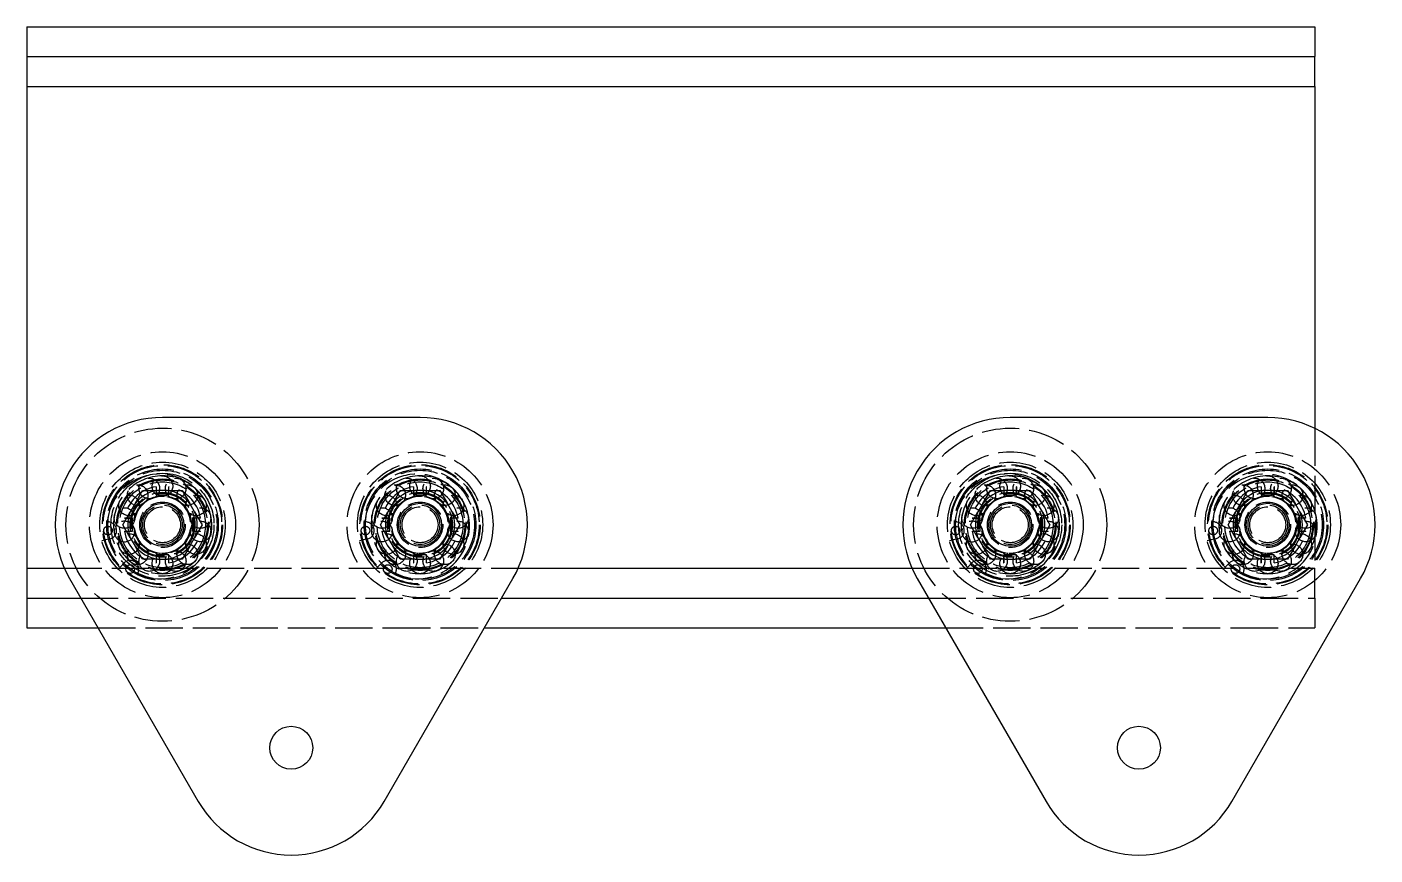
# Model space of a CAD drawing. Extents: x -8712 to 1826, y -2785 to 399.
# Drawn here: x -789.4 to -475.3, y 206.4 to 399.4 of the extents above; entities that cross this region are included whole.
import ezdxf

# ---------------------------------------------------------------- set-up
doc = ezdxf.new("R2010")
doc.units = 0
doc.linetypes.add('DASHED', pattern=[11.05, 8.7, -2.35])
doc.linetypes.add('DOT', pattern=[2.2, 1.1, -1.1])
doc.layers.get('0').update_dxf_attribs({"linetype": 'CONTINUOUS'})
doc.layers.add('INVISIBLE', color=6, linetype='DOT')

msp = doc.modelspace()

# ---------------------------------------------------------------- linework, layer by layer
for p, q in [((-789.375472, 399.37547), (-789.375472, 392.47547)), ((-789.375472, 399.37547), (-489.375472, 399.37547)), ((-489.375472, 399.37547), (-489.375472, 392.47547)), ((-789.375472, 392.47547), (-789.375472, 385.47547)), ((-789.375472, 392.47547), (-489.375472, 392.47547)), ((-489.375472, 385.47547), (-489.375472, 392.47547)), ((-789.375472, 385.47547), (-789.375472, 273.27547)), ((-789.375472, 385.47547), (-489.375472, 385.47547)), ((-489.375472, 385.47547), (-489.375472, 305.816745)), ((-697.803039, 308.37587), (-757.803039, 308.37587)), ((-500.324011, 308.37587), (-560.324011, 308.37587)), ((-789.375472, 273.27547), (-789.375472, 266.27547)), ((-789.375472, 273.27547), (-780.662029, 273.27547)), ((-674.94405, 273.27547), (-583.183, 273.27547)), ((-779.453675, 270.87587), (-749.453675, 218.914346)), ((-706.152404, 218.914346), (-676.152404, 270.87587)), ((-581.974646, 270.87587), (-551.974646, 218.914346)), ((-508.673376, 218.914346), (-478.673376, 270.87587)), ((-789.375472, 266.27547), (-789.375472, 259.37547)), ((-789.375472, 266.27547), (-776.797633, 266.27547)), ((-678.808446, 266.27547), (-579.318604, 266.27547)), ((-789.375472, 259.37547), (-772.813916, 259.37547)), ((-682.792163, 259.37547), (-575.334887, 259.37547))]:
    msp.add_line(p, q)
at = {"color": 1}
for p, q in [((-764.164151, 288.3581), (-762.422313, 291.375611)), ((-762.422313, 291.375611), (-758.937235, 291.37587)), ((-756.668844, 291.37587), (-758.937235, 291.37587)), ((-756.668844, 291.37587), (-753.183766, 291.375611)), ((-753.183766, 291.375611), (-751.441928, 288.3581)), ((-704.164151, 288.3581), (-702.422313, 291.375611)), ((-702.422313, 291.375611), (-698.937235, 291.37587)), ((-696.668844, 291.37587), (-698.937235, 291.37587)), ((-696.668844, 291.37587), (-693.183766, 291.375611)), ((-693.183766, 291.375611), (-691.441928, 288.3581)), ((-566.685122, 288.3581), (-564.943285, 291.375611)), ((-564.943285, 291.375611), (-561.458206, 291.37587)), ((-559.189815, 291.37587), (-561.458206, 291.37587)), ((-559.189815, 291.37587), (-555.704737, 291.375611)), ((-555.704737, 291.375611), (-553.962899, 288.3581)), ((-506.685122, 288.3581), (-504.943285, 291.375611)), ((-504.943285, 291.375611), (-501.458206, 291.37587)), ((-499.189815, 291.37587), (-501.458206, 291.37587)), ((-499.189815, 291.37587), (-495.704737, 291.375611)), ((-495.704737, 291.375611), (-493.962899, 288.3581)), ((-767.040655, 283.376408), (-765.298333, 286.393639)), ((-764.164154, 288.358096), (-765.298331, 286.393643)), ((-750.307748, 286.393643), (-751.441925, 288.358096)), ((-750.307746, 286.393639), (-748.565424, 283.375332)), ((-707.040655, 283.376408), (-705.298333, 286.393639)), ((-704.164154, 288.358096), (-705.298331, 286.393643)), ((-690.307748, 286.393643), (-691.441925, 288.358096)), ((-690.307746, 286.393639), (-688.565424, 283.375332)), ((-569.561627, 283.376408), (-567.819304, 286.393639)), ((-566.685125, 288.358096), (-567.819303, 286.393643)), ((-552.828719, 286.393643), (-553.962896, 288.358096)), ((-552.828717, 286.393639), (-551.086395, 283.375332)), ((-509.561627, 283.376408), (-507.819304, 286.393639)), ((-506.685125, 288.358096), (-507.819303, 286.393643)), ((-492.828719, 286.393643), (-493.962896, 288.358096)), ((-492.828717, 286.393639), (-491.086395, 283.375332)), ((-765.298333, 280.358101), (-767.040655, 283.376408)), ((-748.565424, 283.375332), (-750.307746, 280.358101)), ((-705.298333, 280.358101), (-707.040655, 283.376408)), ((-688.565424, 283.375332), (-690.307746, 280.358101)), ((-567.819304, 280.358101), (-569.561627, 283.376408)), ((-551.086395, 283.375332), (-552.828717, 280.358101)), ((-507.819304, 280.358101), (-509.561627, 283.376408)), ((-491.086395, 283.375332), (-492.828717, 280.358101)), ((-765.298331, 280.358096), (-764.164154, 278.393643)), ((-751.441925, 278.393643), (-750.307748, 280.358096)), ((-705.298331, 280.358096), (-704.164154, 278.393643)), ((-691.441925, 278.393643), (-690.307748, 280.358096)), ((-567.819303, 280.358096), (-566.685125, 278.393643)), ((-553.962896, 278.393643), (-552.828719, 280.358096)), ((-507.819303, 280.358096), (-506.685125, 278.393643)), ((-493.962896, 278.393643), (-492.828719, 280.358096)), ((-762.422313, 275.376129), (-764.164151, 278.39364)), ((-751.441928, 278.39364), (-753.183766, 275.376129)), ((-702.422313, 275.376129), (-704.164151, 278.39364)), ((-691.441928, 278.39364), (-693.183766, 275.376129)), ((-564.943285, 275.376129), (-566.685122, 278.39364)), ((-553.962899, 278.39364), (-555.704737, 275.376129)), ((-504.943285, 275.376129), (-506.685122, 278.39364)), ((-493.962899, 278.39364), (-495.704737, 275.376129)), ((-758.937235, 275.37587), (-762.422313, 275.376129)), ((-758.937235, 275.37587), (-756.668844, 275.37587)), ((-753.183766, 275.376129), (-756.668844, 275.37587)), ((-698.937235, 275.37587), (-702.422313, 275.376129)), ((-698.937235, 275.37587), (-696.668844, 275.37587)), ((-693.183766, 275.376129), (-696.668844, 275.37587)), ((-561.458206, 275.37587), (-564.943285, 275.376129)), ((-561.458206, 275.37587), (-559.189815, 275.37587)), ((-555.704737, 275.376129), (-559.189815, 275.37587)), ((-501.458206, 275.37587), (-504.943285, 275.376129)), ((-501.458206, 275.37587), (-499.189815, 275.37587)), ((-495.704737, 275.376129), (-499.189815, 275.37587))]:
    msp.add_line(p, q, dxfattribs=at)
at = {"color": 6}
msp.add_line((-703.358954, 272.739526), (-703.357854, 272.738951), dxfattribs=at)
at = {"color": 2}
for centre in [(-757.803039, 283.37587), (-697.803039, 283.37587), (-560.324011, 283.37587), (-500.324011, 283.37587)]:
    msp.add_circle(centre, 5, dxfattribs=at)
for centre in [(-727.803039, 231.414346), (-530.324011, 231.414346)]:
    msp.add_circle(centre, 5)
for centre, radius, start, end in [((-757.803039, 283.37587), 25, 90, 210), ((-697.803039, 283.37587), 25, 330, 90), ((-560.324011, 283.37587), 25, 90, 210), ((-500.324011, 283.37587), 25, 330, 90), ((-500.324011, 283.37587), 10, 237.042979, 237.050742), ((-727.803039, 231.414346), 25, 210, 330), ((-530.324011, 231.414346), 25, 210, 330)]:
    msp.add_arc(centre, radius, start, end)
at = {"color": 1}
for centre, start, end in [((-757.803039, 283.37587), 98.069301, 141.930699), ((-757.803039, 283.37587), 38.069301, 81.930699), ((-697.803039, 283.37587), 98.069301, 141.930699), ((-697.803039, 283.37587), 38.069301, 81.930699), ((-560.324011, 283.37587), 98.069301, 141.930699), ((-560.324011, 283.37587), 38.069301, 81.930699), ((-500.324011, 283.37587), 98.069301, 141.930699), ((-500.324011, 283.37587), 38.069301, 81.930699), ((-757.803039, 283.37587), 158.069301, 201.930699), ((-757.803039, 283.37587), 338.069301, 21.930699), ((-697.803039, 283.37587), 158.069301, 201.930699), ((-697.803039, 283.37587), 338.069301, 21.930699), ((-560.324011, 283.37587), 158.069301, 201.930699), ((-560.324011, 283.37587), 338.069301, 21.930699), ((-500.324011, 283.37587), 158.069301, 201.930699), ((-500.324011, 283.37587), 338.069301, 21.930699), ((-757.803039, 283.37587), 218.069301, 261.930699), ((-757.803039, 283.37587), 278.069301, 321.930699), ((-697.803039, 283.37587), 218.069301, 261.930699), ((-697.803039, 283.37587), 278.069301, 321.930699), ((-560.324011, 283.37587), 218.069301, 261.930699), ((-560.324011, 283.37587), 278.069301, 321.930699), ((-500.324011, 283.37587), 218.069301, 261.930699), ((-500.324011, 283.37587), 278.069301, 321.930699)]:
    msp.add_arc(centre, 8.08, start, end, dxfattribs=at)
at = {"color": 2}
for centre, radius, start, end in [((-569.18728, 281.813036), 2.4, 258.716893, 258.75), ((-697.803039, 283.37587), 10.665, 239.064849, 239.07204), ((-500.324011, 283.37587), 10.665, 239.064849, 239.07204), ((-500.324011, 283.37587), 10.44, 238.409346, 238.416724)]:
    msp.add_arc(centre, radius, start, end, dxfattribs=at)
at = {"layer": 'INVISIBLE', "linetype": 'DASHED'}
for p, q in [((-489.375472, 305.816745), (-489.375472, 273.27547)), ((-759.303039, 292.249989), (-759.303039, 290.37587)), ((-756.303039, 290.37587), (-756.303039, 292.249989)), ((-699.303039, 292.249989), (-699.303039, 290.37587)), ((-696.303039, 290.37587), (-696.303039, 292.249989)), ((-561.824634, 292.249881), (-561.824202, 290.375856)), ((-561.824011, 292.249989), (-561.824011, 290.37587)), ((-558.824011, 290.37587), (-558.824011, 292.249989)), ((-558.823387, 292.249881), (-558.823998, 290.375879)), ((-501.824634, 292.249881), (-501.824202, 290.375856)), ((-501.824011, 292.249989), (-501.824011, 290.37587)), ((-498.824011, 290.37587), (-498.824011, 292.249989)), ((-498.823387, 292.249881), (-498.823998, 290.375879)), ((-759.303039, 290.37587), (-756.303039, 290.37587)), ((-699.303039, 290.37587), (-696.303039, 290.37587)), ((-561.824011, 290.37587), (-558.824011, 290.37587)), ((-501.824011, 290.37587), (-498.824011, 290.37587)), ((-764.803039, 284.87587), (-766.677159, 284.87587)), ((-766.677051, 284.876493), (-765.342532, 284.87554)), ((-764.803039, 281.87587), (-764.803039, 284.87587)), ((-748.92892, 284.87587), (-750.803039, 284.87587)), ((-750.803039, 284.87587), (-750.803039, 281.87587)), ((-748.929028, 284.876493), (-750.263539, 284.87554)), ((-704.803039, 284.87587), (-706.677159, 284.87587)), ((-706.677051, 284.876493), (-705.342532, 284.87554)), ((-704.803039, 281.87587), (-704.803039, 284.87587)), ((-688.92892, 284.87587), (-690.803039, 284.87587)), ((-690.803039, 284.87587), (-690.803039, 281.87587)), ((-688.929028, 284.876493), (-690.263539, 284.87554)), ((-567.324011, 284.87587), (-569.19813, 284.87587)), ((-569.198022, 284.876493), (-567.863503, 284.87554)), ((-567.324011, 281.87587), (-567.324011, 284.87587)), ((-551.449891, 284.87587), (-553.324011, 284.87587)), ((-553.324011, 284.87587), (-553.324011, 281.87587)), ((-551.449999, 284.876493), (-552.78451, 284.87554)), ((-507.324011, 284.87587), (-509.19813, 284.87587)), ((-509.198022, 284.876493), (-507.863503, 284.87554)), ((-507.324011, 281.87587), (-507.324011, 284.87587)), ((-491.449891, 284.87587), (-493.324011, 284.87587)), ((-493.324011, 284.87587), (-493.324011, 281.87587)), ((-491.449999, 284.876493), (-492.78451, 284.87554)), ((-770.360075, 280.011222), (-771.905557, 279.597112)), ((-766.677159, 281.87587), (-764.803039, 281.87587)), ((-750.803039, 281.87587), (-748.92892, 281.87587)), ((-710.360075, 280.011222), (-711.905557, 279.597112)), ((-706.677159, 281.87587), (-704.803039, 281.87587)), ((-690.803039, 281.87587), (-688.92892, 281.87587)), ((-572.881046, 280.011222), (-574.426528, 279.597112)), ((-569.19813, 281.87587), (-567.324011, 281.87587)), ((-553.324011, 281.87587), (-551.449891, 281.87587)), ((-512.881046, 280.011222), (-514.426528, 279.597112)), ((-509.19813, 281.87587), (-507.324011, 281.87587)), ((-493.324011, 281.87587), (-491.449891, 281.87587)), ((-759.303039, 276.37587), (-759.303039, 274.50175)), ((-756.303039, 276.37587), (-759.303039, 276.37587)), ((-756.303039, 274.50175), (-756.303039, 276.37587)), ((-699.303039, 276.37587), (-699.303039, 274.50175)), ((-696.303039, 276.37587), (-699.303039, 276.37587)), ((-696.303039, 274.50175), (-696.303039, 276.37587)), ((-561.823681, 275.836369), (-561.824202, 276.375884)), ((-561.824011, 276.37587), (-561.824011, 274.50175)), ((-558.824011, 276.37587), (-561.824011, 276.37587)), ((-558.824011, 274.50175), (-558.824011, 276.37587)), ((-558.823387, 274.501859), (-558.823819, 276.375884)), ((-501.823681, 275.836369), (-501.824202, 276.375884)), ((-501.824011, 276.37587), (-501.824011, 274.50175)), ((-498.824011, 276.37587), (-501.824011, 276.37587)), ((-498.824011, 274.50175), (-498.824011, 276.37587)), ((-498.823387, 274.501859), (-498.823819, 276.375884)), ((-780.662029, 273.27547), (-674.94405, 273.27547)), ((-768.126798, 273.052111), (-766.995428, 274.183482)), ((-708.126798, 273.052111), (-706.995428, 274.183482)), ((-583.183, 273.27547), (-489.375472, 273.27547)), ((-570.64777, 273.052111), (-569.516399, 274.183482)), ((-561.824634, 274.501859), (-561.823681, 275.836377)), ((-510.64777, 273.052111), (-509.516399, 274.183482)), ((-501.824634, 274.501859), (-501.823681, 275.836377)), ((-489.375472, 266.27547), (-489.375472, 273.27547)), ((-703.357854, 272.738951), (-703.358954, 272.739526)), ((-505.878825, 272.738951), (-505.879926, 272.739526)), ((-776.797633, 266.27547), (-678.808446, 266.27547)), ((-579.318604, 266.27547), (-489.375472, 266.27547)), ((-489.375472, 266.27547), (-489.375472, 259.37547)), ((-772.813916, 259.37547), (-704.050944, 259.37547)), ((-704.050079, 259.37547), (-682.792163, 259.37547)), ((-575.334887, 259.37547), (-506.571915, 259.37547)), ((-506.571051, 259.37547), (-489.375472, 259.37547))]:
    msp.add_line(p, q, dxfattribs=at)
for centre, radius in [((-757.803039, 283.37587), 22.5), ((-560.324011, 283.37587), 22.5), ((-757.803039, 283.37587), 17), ((-697.803039, 283.37587), 17), ((-560.324011, 283.37587), 17), ((-500.324011, 283.37587), 17), ((-757.803039, 283.37587), 14.6), ((-757.803039, 283.37587), 14), ((-757.803039, 283.37587), 13.8), ((-757.803039, 283.37587), 13), ((-757.803039, 283.37587), 12.7), ((-757.803039, 283.37587), 12), ((-697.803039, 283.37587), 14.6), ((-697.803039, 283.37587), 14), ((-697.803039, 283.37587), 13.8), ((-697.803039, 283.37587), 13), ((-697.803039, 283.37587), 12.7), ((-560.324011, 283.37587), 14.6), ((-560.324011, 283.37587), 14), ((-560.324011, 283.37587), 13.8), ((-560.324011, 283.37587), 13), ((-560.324011, 283.37587), 12.7), ((-560.324011, 283.37587), 12), ((-500.324011, 283.37587), 14.6), ((-500.324011, 283.37587), 14), ((-500.324011, 283.37587), 13.8), ((-500.324011, 283.37587), 13), ((-500.324011, 283.37587), 12.7), ((-757.803039, 283.37587), 10.665), ((-757.803039, 283.37587), 10.44), ((-757.803039, 283.37587), 10), ((-763.588128, 290.27027), 2.4), ((-760.881221, 291.833103), 2.4), ((-757.803039, 292.37587), 2.4), ((-754.724858, 291.833103), 2.4), ((-752.017951, 290.27027), 2.4), ((-697.803039, 283.37587), 10.665), ((-697.803039, 283.37587), 10.44), ((-697.803039, 283.37587), 10), ((-703.588128, 290.27027), 2.4), ((-700.881221, 291.833103), 2.4), ((-697.803039, 292.37587), 2.4), ((-694.724858, 291.833103), 2.4), ((-692.017951, 290.27027), 2.4), ((-560.324011, 283.37587), 10.665), ((-560.324011, 283.37587), 10.44), ((-560.324011, 283.37587), 10), ((-566.109099, 290.27027), 2.4), ((-563.402192, 291.833103), 2.4), ((-560.324011, 292.37587), 2.4), ((-557.245829, 291.833103), 2.4), ((-554.538922, 290.27027), 2.4), ((-500.324011, 283.37587), 10.665), ((-500.324011, 283.37587), 10.44), ((-500.324011, 283.37587), 10), ((-506.109099, 290.27027), 2.4), ((-503.402192, 291.833103), 2.4), ((-500.324011, 292.37587), 2.4), ((-497.245829, 291.833103), 2.4), ((-494.538922, 290.27027), 2.4), ((-765.597268, 287.87587), 2.4), ((-757.803039, 283.37587), 7.56), ((-757.803039, 283.37587), 7.335), ((-757.803039, 283.37587), 6.75), ((-750.008811, 287.87587), 2.4), ((-705.597268, 287.87587), 2.4), ((-697.803039, 283.37587), 7.56), ((-697.803039, 283.37587), 7.335), ((-697.803039, 283.37587), 6.75), ((-690.008811, 287.87587), 2.4), ((-568.118239, 287.87587), 2.4), ((-560.324011, 283.37587), 7.56), ((-560.324011, 283.37587), 7.335), ((-560.324011, 283.37587), 6.75), ((-552.529782, 287.87587), 2.4), ((-508.118239, 287.87587), 2.4), ((-500.324011, 283.37587), 7.56), ((-500.324011, 283.37587), 7.335), ((-500.324011, 283.37587), 6.75), ((-492.529782, 287.87587), 2.4), ((-766.666309, 284.938703), 2.4), ((-757.803039, 283.37587), 5.3), ((-757.803039, 283.37587), 4.5941), ((-757.803039, 283.37587), 4.1882), ((-748.93977, 284.938703), 2.4), ((-706.666309, 284.938703), 2.4), ((-697.803039, 283.37587), 5.3), ((-697.803039, 283.37587), 4.5941), ((-697.803039, 283.37587), 4.1882), ((-688.93977, 284.938703), 2.4), ((-569.18728, 284.938703), 2.4), ((-560.324011, 283.37587), 5.3), ((-560.324011, 283.37587), 4.5941), ((-560.324011, 283.37587), 4.1882), ((-551.460741, 284.938703), 2.4), ((-509.18728, 284.938703), 2.4), ((-500.324011, 283.37587), 5.3), ((-500.324011, 283.37587), 4.5941), ((-500.324011, 283.37587), 4.1882), ((-491.460741, 284.938703), 2.4), ((-770.504755, 282.025196), 1), ((-748.93977, 281.813036), 2.4), ((-710.504755, 282.025196), 1), ((-706.666309, 281.813036), 2.4), ((-688.93977, 281.813036), 2.4), ((-573.025726, 282.025196), 1), ((-551.460741, 281.813036), 2.4), ((-513.025726, 282.025196), 1), ((-509.18728, 281.813036), 2.4), ((-491.460741, 281.813036), 2.4), ((-765.597268, 278.87587), 2.4), ((-750.008811, 278.87587), 2.4), ((-705.597268, 278.87587), 2.4), ((-690.008811, 278.87587), 2.4), ((-568.118239, 278.87587), 2.4), ((-552.529782, 278.87587), 2.4), ((-508.118239, 278.87587), 2.4), ((-492.529782, 278.87587), 2.4), ((-763.588128, 276.48147), 2.4), ((-760.881221, 274.918636), 2.4), ((-757.803039, 274.37587), 2.4), ((-754.724858, 274.918636), 2.4), ((-752.017951, 276.48147), 2.4), ((-703.588128, 276.48147), 2.4), ((-700.881221, 274.918636), 2.4), ((-697.803039, 274.37587), 2.4), ((-694.724858, 274.918636), 2.4), ((-692.017951, 276.48147), 2.4), ((-566.109099, 276.48147), 2.4), ((-563.402192, 274.918636), 2.4), ((-560.324011, 274.37587), 2.4), ((-557.245829, 274.918636), 2.4), ((-554.538922, 276.48147), 2.4), ((-506.109099, 276.48147), 2.4), ((-503.402192, 274.918636), 2.4), ((-500.324011, 274.37587), 2.4), ((-497.245829, 274.918636), 2.4), ((-494.538922, 276.48147), 2.4), ((-765.323615, 273.051198), 1), ((-705.323615, 273.051198), 1), ((-567.844586, 273.051198), 1), ((-507.844586, 273.051198), 1)]:
    msp.add_circle(centre, radius, dxfattribs=at)
for centre, radius, start, end in [((-758.49586, 282.97587), 12.2, 245, 175), ((-757.803039, 283.37587), 11.4, 90, 270), ((-757.803039, 283.37587), 9, 99.594068, 170.405932), ((-757.803039, 283.37587), 11.4, 270, 90), ((-757.803039, 283.37587), 9, 9.594068, 80.405932), ((-698.49586, 282.97587), 12.2, 245, 175), ((-697.803039, 283.37587), 11.4, 90, 270), ((-697.803039, 283.37587), 9, 99.594068, 170.405932), ((-697.803039, 283.37587), 11.4, 270, 90), ((-697.803039, 283.37587), 9, 9.594068, 80.405932), ((-561.016831, 282.97587), 12.2, 245, 175), ((-560.324011, 283.37587), 11.4, 90, 270), ((-560.324011, 283.37587), 9, 99.594068, 170.405932), ((-560.324011, 283.37587), 11.4, 270, 90), ((-560.324011, 283.37587), 9, 9.594068, 80.405932), ((-501.016831, 282.97587), 12.2, 245, 175), ((-500.324011, 283.37587), 11.4, 90, 270), ((-500.324011, 283.37587), 9, 99.594068, 170.405932), ((-500.324011, 283.37587), 11.4, 270, 90), ((-500.324011, 283.37587), 9, 9.594068, 80.405932), ((-757.803039, 283.37587), 6.6, 90, 270), ((-757.803039, 283.37587), 6.6, 270, 90), ((-697.803039, 283.37587), 6.6, 90, 270), ((-697.803039, 283.37587), 6.6, 270, 90), ((-560.324011, 283.37587), 6.6, 90, 270), ((-560.324011, 283.37587), 6.6, 270, 90), ((-500.324011, 283.37587), 6.6, 90, 270), ((-500.324011, 283.37587), 6.6, 270, 90), ((-770.504755, 282.025196), 2.019164, 274.108958, 94.108958), ((-766.666309, 281.813036), 2.4, 258.75, 258.716893), ((-710.504755, 282.025196), 2.019164, 274.108958, 94.108958), ((-573.025726, 282.025196), 2.019164, 274.108958, 94.108958), ((-569.18728, 281.813036), 2.4, 258.75, 258.716893), ((-513.025726, 282.025196), 2.019164, 274.108958, 94.108958), ((-757.803039, 283.37587), 9, 189.594068, 260.405932), ((-757.803039, 283.37587), 9, 279.594068, 350.405932), ((-697.803039, 283.37587), 9, 189.594068, 260.405932), ((-697.803039, 283.37587), 9, 279.594068, 350.405932), ((-560.324011, 283.37587), 9, 189.594068, 260.405932), ((-560.324011, 283.37587), 9, 279.594068, 350.405932), ((-500.324011, 283.37587), 9, 189.594068, 260.405932), ((-500.324011, 283.37587), 9, 279.594068, 350.405932), ((-765.323615, 273.051198), 2.019164, 325.891042, 145.891042), ((-705.323615, 273.051198), 2.019164, 325.891042, 145.891042), ((-567.844586, 273.051198), 2.019164, 325.891042, 145.891042), ((-507.844586, 273.051198), 2.019164, 325.891042, 145.891042)]:
    msp.add_arc(centre, radius, start, end, dxfattribs=at)

doc.saveas('drawing.dxf')
